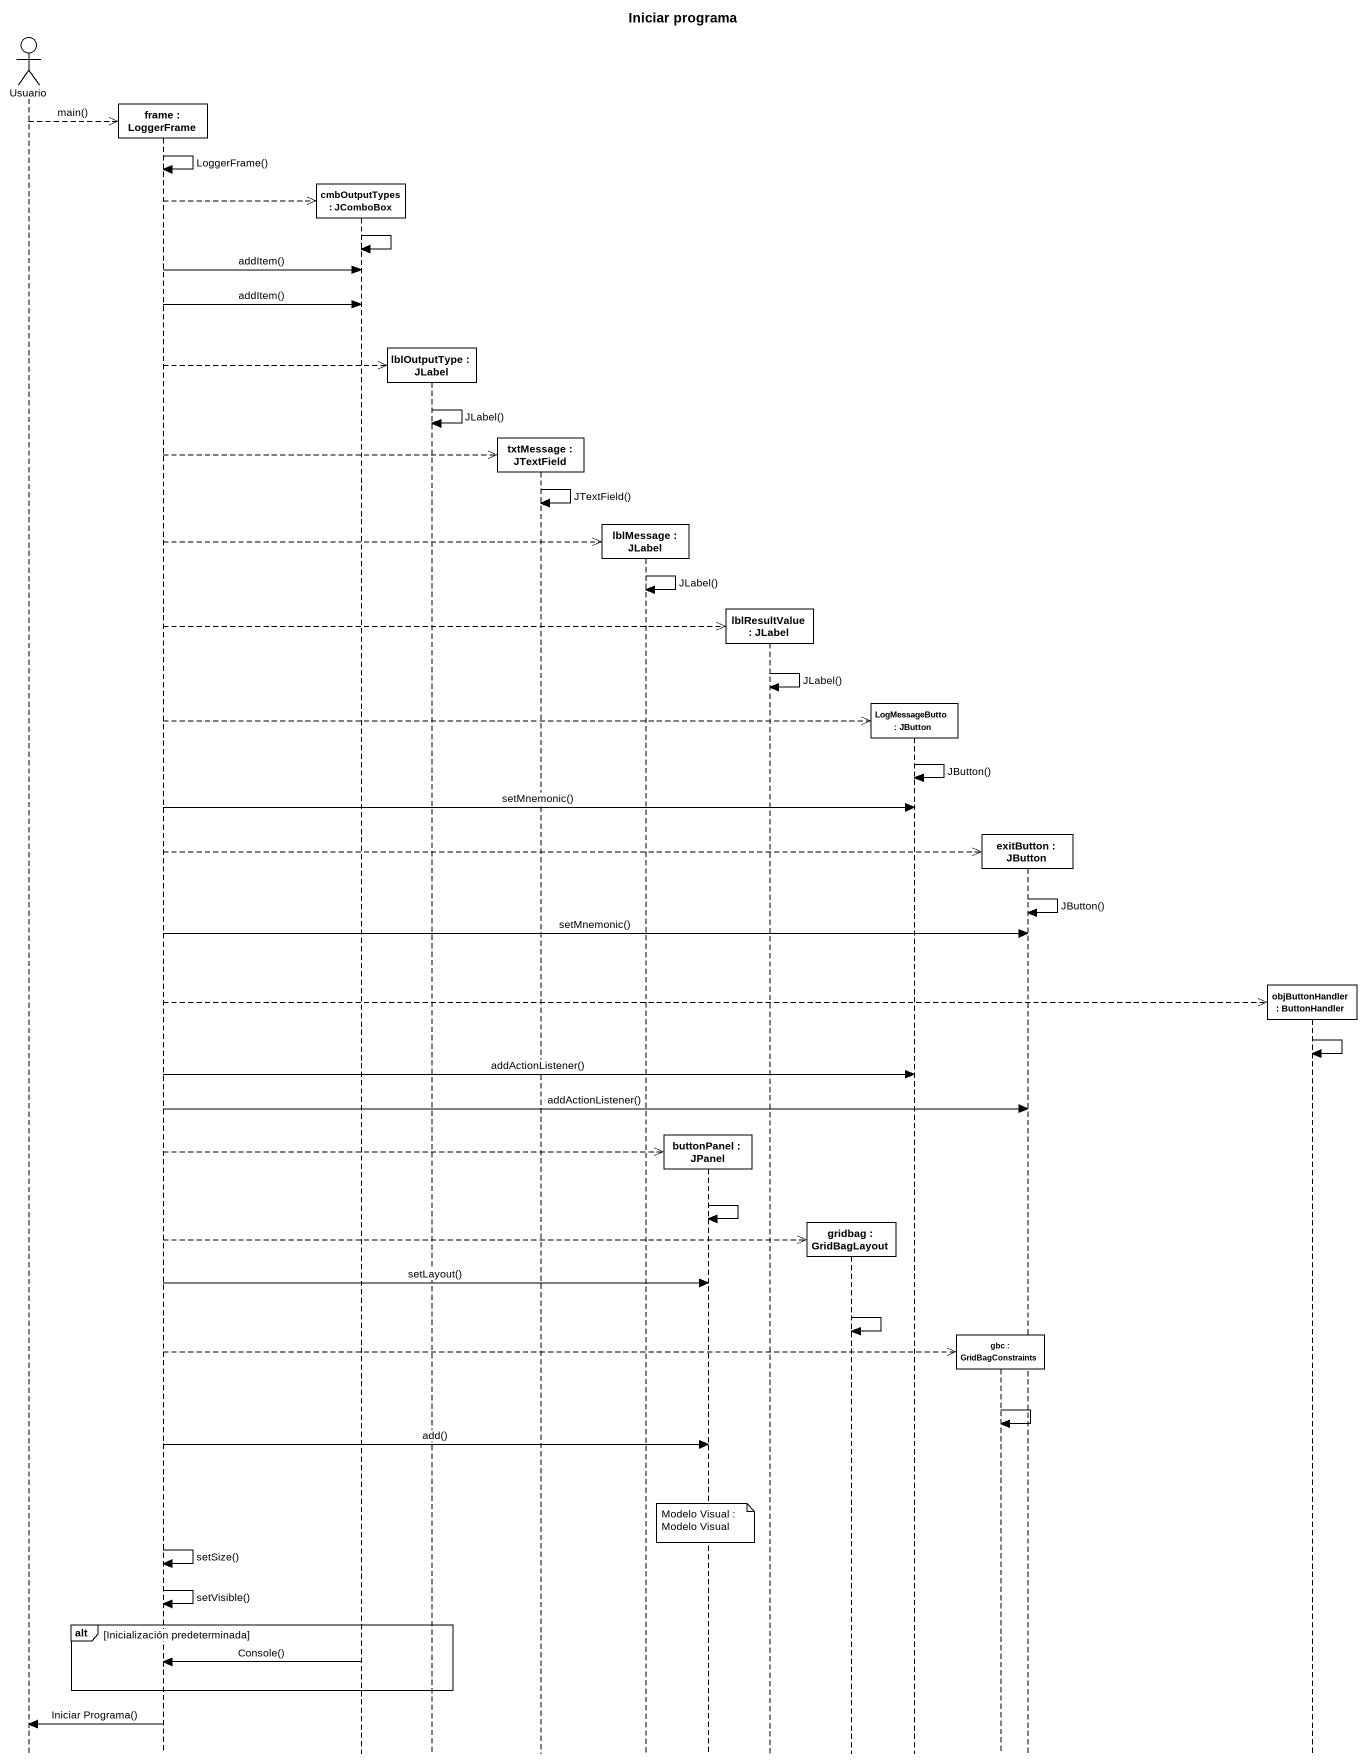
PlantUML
@startuml
title Iniciar programa
hide footbox
actor Usuario
participant "frame : LoggerFrame" as frame_
participant "cmbOutputTypes : JComboBox" as cmbOutputTypes
participant "lblOutputType : JLabel" as lblOutputType
participant "txtMessage : JTextField" as txtMessage
participant "lblMessage : JLabel" as lblMessage
participant "buttonPanel : JPanel" as buttonPanel
participant "lblResultValue : JLabel" as lblResultValue
participant "gridbag : GridBagLayout" as gridbag
participant "LogMessageButto : JButton" as LogMessageButto
participant "gbc : GridBagConstraints" as gbc
participant "exitButton : JButton" as exitButton
participant "objButtonHandler : ButtonHandler" as objButtonHandler

Usuario -->> frame_ ** : main()
frame_ -> frame_ : LoggerFrame()
frame_ -->> cmbOutputTypes **
cmbOutputTypes -> cmbOutputTypes
frame_ -> cmbOutputTypes : addItem()
frame_ -> cmbOutputTypes : addItem()
frame_ -->> lblOutputType **
lblOutputType -> lblOutputType : JLabel()
frame_ -->> txtMessage **
txtMessage -> txtMessage : JTextField()
frame_ -->> lblMessage **
lblMessage -> lblMessage : JLabel()
frame_ -->> lblResultValue **
lblResultValue -> lblResultValue : JLabel()
frame_ -->> LogMessageButto **
LogMessageButto -> LogMessageButto : JButton()
frame_ -> LogMessageButto : setMnemonic()
frame_ -->> exitButton **
exitButton -> exitButton : JButton()
frame_ -> exitButton : setMnemonic()
frame_ -->> objButtonHandler **
objButtonHandler -> objButtonHandler
frame_ -> LogMessageButto : addActionListener()
frame_ -> exitButton : addActionListener()
frame_ -->> buttonPanel **
buttonPanel -> buttonPanel
frame_ -->> gridbag **
frame_ -> buttonPanel : setLayout()
gridbag -> gridbag
frame_ -->> gbc **
gbc -> gbc
frame_ -> buttonPanel : add()
note over buttonPanel : Modelo Visual : Modelo Visual
frame_ -> frame_ : setSize()
frame_ -> frame_ : setVisible()
alt Inicialización predeterminada
  cmbOutputTypes -> frame_ : Console()
end
frame_ -> Usuario : Iniciar Programa()
@enduml
